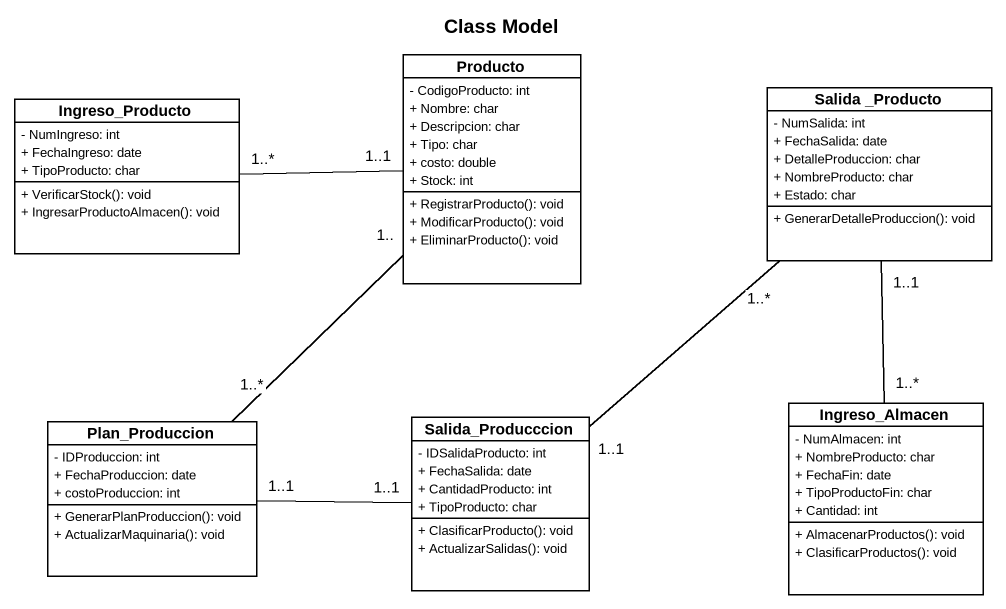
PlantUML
@startuml
title Class Model
hide circle
hide empty members
skinparam classAttributeIconSize 0
class Producto {
  - CodigoProducto: int
  + Nombre: char
  + Descripcion: char
  + Tipo: char
  + costo: double
  + Stock: int
  + RegistrarProducto(): void
  + ModificarProducto(): void
  + EliminarProducto(): void
}
class "Salida _Producto" as Salida_Producto {
  - NumSalida: int
  + FechaSalida: date
  + DetalleProduccion: char
  + NombreProducto: char
  + Estado: char
  + GenerarDetalleProduccion(): void
}
class Ingreso_Producto {
  - NumIngreso: int
  + FechaIngreso: date
  + TipoProducto: char
  + VerificarStock(): void
  + IngresarProductoAlmacen(): void
}
class Salida_Producccion {
  - IDSalidaProducto: int
  + FechaSalida: date
  + CantidadProducto: int
  + TipoProducto: char
  + ClasificarProducto(): void
  + ActualizarSalidas(): void
}
class Ingreso_Almacen {
  - NumAlmacen: int
  + NombreProducto: char
  + FechaFin: date
  + TipoProductoFin: char
  + Cantidad: int
  + AlmacenarProductos(): void
  + ClasificarProductos(): void
}
class Plan_Produccion {
  - IDProduccion: int
  + FechaProduccion: date
  + costoProduccion: int
  + GenerarPlanProduccion(): void
  + ActualizarMaquinaria(): void
}
Producto "1.." -- "1..*" Plan_Produccion
Salida_Producto "1..1" -- "1..*" Ingreso_Almacen
Ingreso_Producto "1..*" -right- "1..1" Producto
Salida_Producccion "1..1" -up- "1..*" Salida_Producto
Plan_Produccion "1..1" -right- "1..1" Salida_Producccion
@enduml
